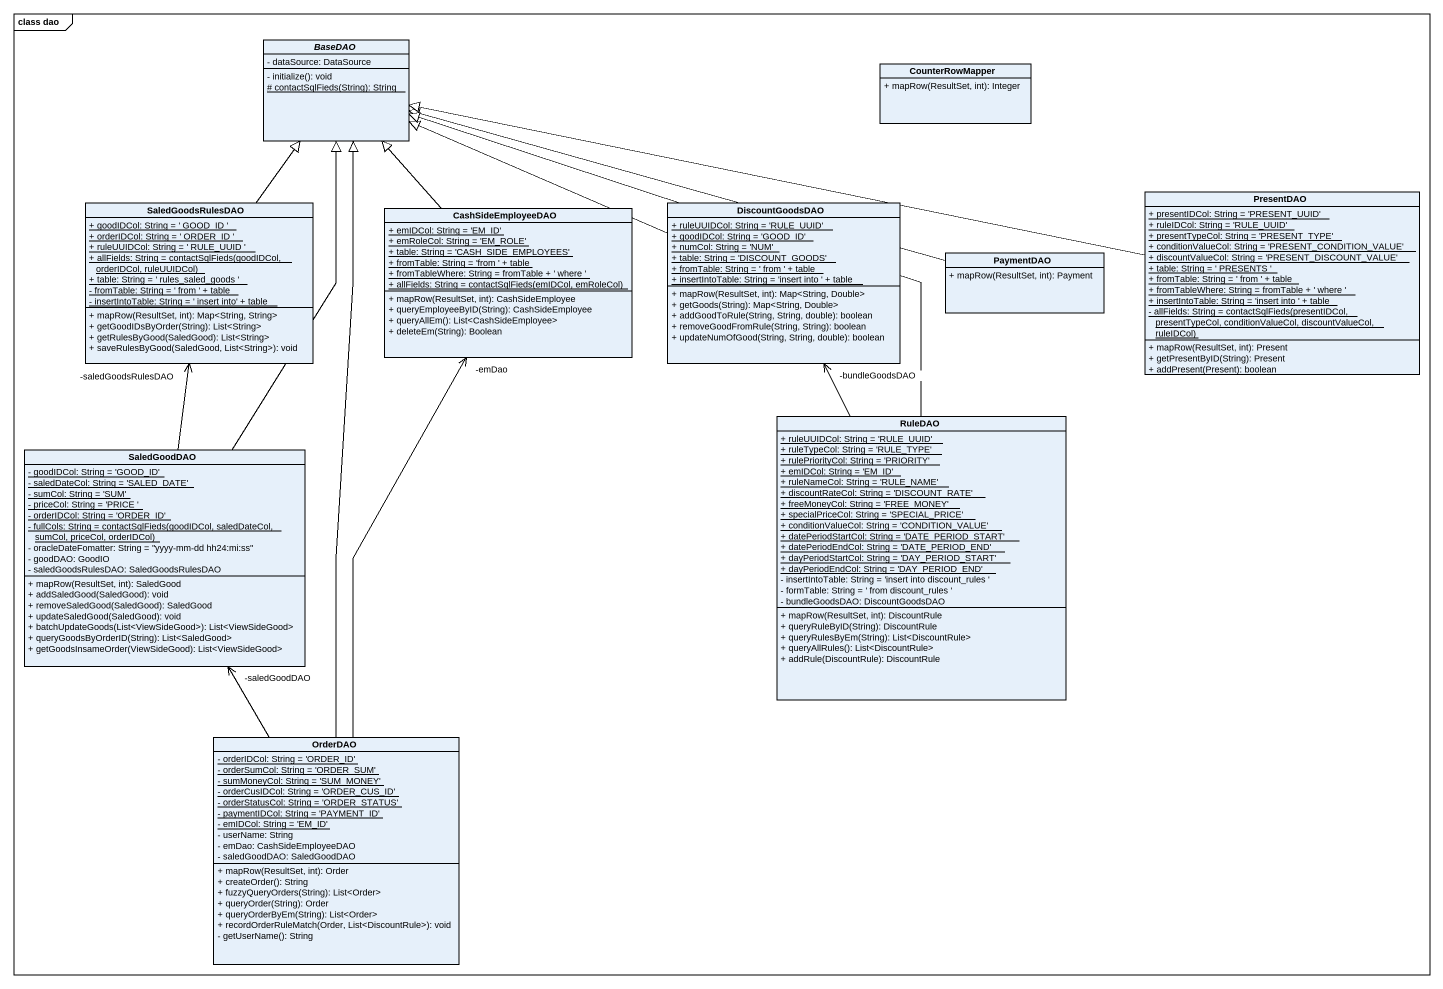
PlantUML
@startuml
mainframe class dao
hide circle
hide empty members
skinparam classAttributeIconSize 0
abstract class BaseDAO {
  - dataSource: DataSource
  - initialize(): void
  {static} # contactSqlFieds(String): String
}
class CounterRowMapper {
  + mapRow(ResultSet, int): Integer
}
class SaledGoodsRulesDAO {
  {static} + goodIDCol: String = ' GOOD_ID '
  {static} + orderIDCol: String = ' ORDER_ID '
  {static} + ruleUUIDCol: String = ' RULE_UUID '
  {static} {field} + allFields: String = contactSqlFieds(goodIDCol, orderIDCol, ruleUUIDCol)
  {static} + table: String = ' rules_saled_goods '
  {static} - fromTable: String = ' from ' + table
  {static} - insertIntoTable: String = ' insert into' + table
  + mapRow(ResultSet, int): Map<String, String>
  + getGoodIDsByOrder(String): List<String>
  + getRulesByGood(SaledGood): List<String>
  + saveRulesByGood(SaledGood, List<String>): void
}
class CashSideEmployeeDAO {
  {static} + emIDCol: String = 'EM_ID'
  {static} + emRoleCol: String = 'EM_ROLE'
  {static} + table: String = 'CASH_SIDE_EMPLOYEES'
  {static} + fromTable: String = 'from ' + table
  {static} + fromTableWhere: String = fromTable + ' where '
  {static} {field} + allFields: String = contactSqlFieds(emIDCol, emRoleCol)
  + mapRow(ResultSet, int): CashSideEmployee
  + queryEmployeeByID(String): CashSideEmployee
  + queryAllEm(): List<CashSideEmployee>
  + deleteEm(String): Boolean
}
class DiscountGoodsDAO {
  {static} + ruleUUIDCol: String = 'RULE_UUID'
  {static} + goodIDCol: String = 'GOOD_ID'
  {static} + numCol: String = 'NUM'
  {static} + table: String = 'DISCOUNT_GOODS'
  {static} + fromTable: String = ' from ' + table
  {static} + insertIntoTable: String = 'insert into ' + table
  + mapRow(ResultSet, int): Map<String, Double>
  + getGoods(String): Map<String, Double>
  + addGoodToRule(String, String, double): boolean
  + removeGoodFromRule(String, String): boolean
  + updateNumOfGood(String, String, double): boolean
}
class PresentDAO {
  {static} + presentIDCol: String = 'PRESENT_UUID'
  {static} + ruleIDCol: String = 'RULE_UUID'
  {static} + presentTypeCol: String = 'PRESENT_TYPE'
  {static} + conditionValueCol: String = 'PRESENT_CONDITION_VALUE'
  {static} + discountValueCol: String = 'PRESENT_DISCOUNT_VALUE'
  {static} + table: String = ' PRESENTS '
  {static} + fromTable: String = ' from ' + table
  {static} + fromTableWhere: String = fromTable + ' where '
  {static} + insertIntoTable: String = 'insert into ' + table
  {static} {field} - allFields: String = contactSqlFieds(presentIDCol, presentTypeCol, conditionValueCol, discountValueCol, ruleIDCol)
  + mapRow(ResultSet, int): Present
  + getPresentByID(String): Present
  + addPresent(Present): boolean
}
class PaymentDAO {
  + mapRow(ResultSet, int): Payment
}
class SaledGoodDAO {
  {static} - goodIDCol: String = 'GOOD_ID'
  {static} - saledDateCol: String = 'SALED_DATE'
  {static} - sumCol: String = 'SUM'
  {static} - priceCol: String = 'PRICE '
  {static} - orderIDCol: String = 'ORDER_ID'
  {static} {field} - fullCols: String = contactSqlFieds(goodIDCol, saledDateCol, sumCol, priceCol, orderIDCol)
  - oracleDateFomatter: String = ''yyyy-mm-dd hh24:mi:ss''
  - goodDAO: GoodIO
  - saledGoodsRulesDAO: SaledGoodsRulesDAO
  + mapRow(ResultSet, int): SaledGood
  + addSaledGood(SaledGood): void
  + removeSaledGood(SaledGood): SaledGood
  + updateSaledGood(SaledGood): void
  + batchUpdateGoods(List<ViewSideGood>): List<ViewSideGood>
  + queryGoodsByOrderID(String): List<SaledGood>
  + getGoodsInsameOrder(ViewSideGood): List<ViewSideGood>
}
class RuleDAO {
  {static} + ruleUUIDCol: String = 'RULE_UUID'
  {static} + ruleTypeCol: String = 'RULE_TYPE'
  {static} + rulePriorityCol: String = 'PRIORITY'
  {static} + emIDCol: String = 'EM_ID'
  {static} + ruleNameCol: String = 'RULE_NAME'
  {static} + discountRateCol: String = 'DISCOUNT_RATE'
  {static} + freeMoneyCol: String = 'FREE_MONEY'
  {static} + specialPriceCol: String = 'SPECIAL_PRICE'
  {static} + conditionValueCol: String = 'CONDITION_VALUE'
  {static} + datePeriodStartCol: String = 'DATE_PERIOD_START'
  {static} + datePeriodEndCol: String = 'DATE_PERIOD_END'
  {static} + dayPeriodStartCol: String = 'DAY_PERIOD_START'
  {static} + dayPeriodEndCol: String = 'DAY_PERIOD_END'
  - insertIntoTable: String = 'insert into discount_rules '
  - formTable: String = ' from discount_rules '
  - bundleGoodsDAO: DiscountGoodsDAO
  + mapRow(ResultSet, int): DiscountRule
  + queryRuleByID(String): DiscountRule
  + queryRulesByEm(String): List<DiscountRule>
  + queryAllRules(): List<DiscountRule>
  + addRule(DiscountRule): DiscountRule
}
class OrderDAO {
  {static} - orderIDCol: String = 'ORDER_ID'
  {static} - orderSumCol: String = 'ORDER_SUM'
  {static} - sumMoneyCol: String = 'SUM_MONEY'
  {static} - orderCusIDCol: String = 'ORDER_CUS_ID'
  {static} - orderStatusCol: String = 'ORDER_STATUS'
  {static} - paymentIDCol: String = 'PAYMENT_ID'
  {static} - emIDCol: String = 'EM_ID'
  - userName: String
  - emDao: CashSideEmployeeDAO
  - saledGoodDAO: SaledGoodDAO
  + mapRow(ResultSet, int): Order
  + createOrder(): String
  + fuzzyQueryOrders(String): List<Order>
  + queryOrder(String): Order
  + queryOrderByEm(String): List<Order>
  + recordOrderRuleMatch(Order, List<DiscountRule>): void
  - getUserName(): String
}
SaledGoodsRulesDAO -up-|> BaseDAO
CashSideEmployeeDAO -up-|> BaseDAO
DiscountGoodsDAO -left-|> BaseDAO
PresentDAO -left-|> BaseDAO
PaymentDAO -left-|> BaseDAO
SaledGoodDAO -up-|> BaseDAO
SaledGoodDAO -up-> "-saledGoodsRulesDAO" SaledGoodsRulesDAO
RuleDAO -up-|> BaseDAO
RuleDAO -up-> "-bundleGoodsDAO" DiscountGoodsDAO
OrderDAO -up-|> BaseDAO
OrderDAO -up-> "-emDao" CashSideEmployeeDAO
OrderDAO -up-> "-saledGoodDAO" SaledGoodDAO
@enduml
